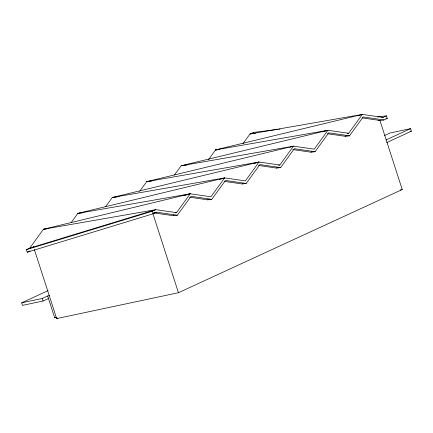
<?xml version="1.0" encoding="UTF-8"?>
<svg xmlns="http://www.w3.org/2000/svg" width="433" height="433" viewBox="0 0 433 433"><rect width="100%" height="100%" fill="white"/><g stroke="black" fill="none" stroke-linecap="round" stroke-linejoin="round"><path stroke-width="0.65" d="M383.919 119.963L363.173 116.964L349.491 135.838L328.744 132.834L315.062 151.712L294.316 148.708L280.633 167.587L259.887 164.583L246.204 183.462L225.458 180.458L211.78 199.337L191.029 196.333L177.351 215.212L156.6 212.208L153.244 213.756L27.203 252.228L26.381 249.679L29.742 248.131L43.419 229.252L190.206 193.778L210.952 196.782L224.635 177.903L245.381 180.907L259.064 162.029L279.81 165.033L293.493 146.159L314.239 149.158L327.922 130.284L348.668 133.283L362.345 114.409L383.097 117.408L386.452 115.86L387.281 118.415L383.919 119.963L378.583 120.628M32.908 247.443L33.693 246.366M71.207 222.546L77.848 213.377L224.635 177.903L112.277 197.502L105.63 206.671M139.67 191.337L146.706 181.627L293.493 146.159L181.135 165.758L174.488 174.921M208.527 159.588L215.564 149.883L362.345 114.409L249.993 134.008L242.956 143.713M153.877 212.89L173.352 215.71L173.904 214.947M175.186 212.825L176.523 212.657L190.206 193.778L77.848 213.377L83.867 212.63M189.6 197.204L207.78 199.835L208.333 199.072M224.678 181.422L242.204 183.96L242.761 183.197M258.458 165.455L276.633 168.085L277.19 167.322M292.887 149.58L311.062 152.21L311.614 151.447M327.316 133.705L345.491 136.335L346.043 135.572M277.429 129.456L253.348 132.46L249.993 134.008L255.34 133.337M27.203 252.228L30.007 250.94M26.381 249.679L152.416 211.201L155.777 209.653L176.523 212.657M48.485 298.521L43.089 301.011L22.473 305.389L21.65 302.84L48.041 290.667M384.385 135.589L389.911 133.039L410.527 128.661L411.35 131.215L386.793 142.538M21.65 302.84L42.266 298.456L47.662 295.972L49.508 295.577M385.965 139.983L410.527 128.661M47.662 295.972L54.672 317.67L55.83 317.14M34.353 249.527L56.658 318.591L57.86 318.038M56.658 318.591L178.445 292.713L402.23 189.53L379.92 120.461L362.394 117.928M357.826 115.79L362.345 114.409M322.747 131.859L327.922 130.284L215.564 149.883L216.901 150.072M289.612 147.339L293.493 146.159M254.539 163.414L259.064 162.029L146.706 181.627L152.059 180.962M219.461 179.484L224.635 177.903M184.388 195.554L190.206 193.778M29.742 248.131L155.777 209.653L43.419 229.252L48.101 228.667M152.817 213.361L156.6 212.208M327.922 130.284L181.135 165.758L187.153 165.005M113.614 197.697L112.277 197.502L259.064 162.029M410.062 131.486L411.35 131.215M400.254 189.946L402.23 189.53M54.672 317.67L56.517 317.281M278.765 129.288L280.102 129.121M377.76 116.948L386.452 115.86M381.76 117.576L383.097 117.408M385.938 118.582L387.281 118.415M215.564 149.883L219.574 149.38M347.331 133.451L348.668 133.283M345.491 136.335L349.491 135.838M311.062 152.21L315.062 151.712M278.473 165.2L279.81 165.033M276.633 168.085L280.633 167.587M112.277 197.502L118.967 196.669M242.204 183.96L246.204 183.462M207.78 199.835L211.78 199.337M173.352 215.71L177.351 215.212M253.348 132.46L253.554 133.099M152.416 211.201L153.244 213.756M153.022 214.005L178.445 292.713M42.266 298.456L43.089 301.011"/></g></svg>
